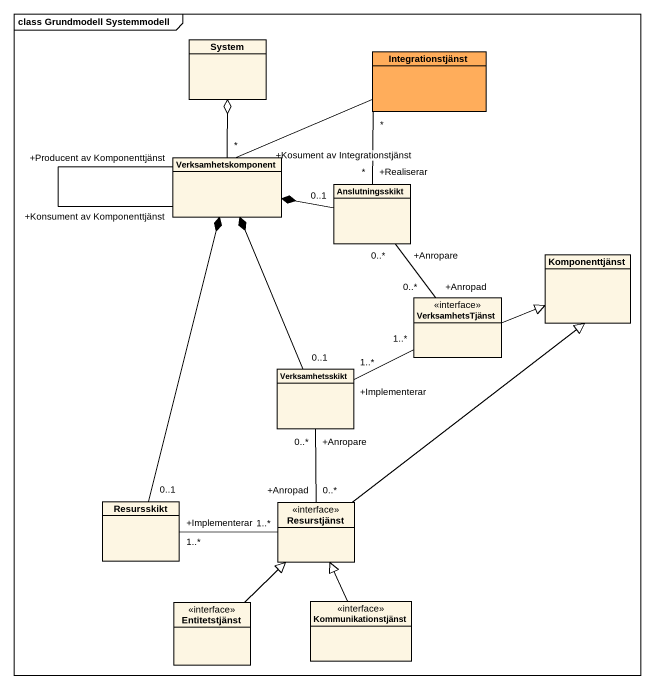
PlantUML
@startuml
mainframe class Grundmodell Systemmodell
hide circle
hide empty members
class System
class Integrationstjänst #FFAD5B
class Verksamhetskomponent
class Anslutningsskikt
class Komponenttjänst
class VerksamhetsTjänst <<interface>>
class Verksamhetsskikt
class Resursskikt
class Resurstjänst <<interface>>
class Entitetstjänst <<interface>>
class Kommunikationstjänst <<interface>>
Verksamhetskomponent "*" -up-o System
Verksamhetskomponent "+Kosument av Integrationstjänst" -right- Integrationstjänst
Verksamhetskomponent "+Producent av Komponenttjänst" -- "+Konsument av Komponenttjänst" Verksamhetskomponent
Anslutningsskikt "+Realiserar\n*" -up- "*" Integrationstjänst
Anslutningsskikt "0..1" -left-* Verksamhetskomponent
Anslutningsskikt "+Anropare\n0..*" -- "+Anropad\n0..*" VerksamhetsTjänst
VerksamhetsTjänst -right-|> Komponenttjänst
Verksamhetsskikt "0..1" -up-* Verksamhetskomponent
Verksamhetsskikt "+Implementerar\n1..*" -right- "1..*" VerksamhetsTjänst
Verksamhetsskikt "+Anropare\n0..*" -- "+Anropad\n0..*" Resurstjänst
Resursskikt "0..1" -up-* Verksamhetskomponent
Resursskikt "+Implementerar\n1..*" -right- "1..*" Resurstjänst
Resurstjänst -up-|> Komponenttjänst
Entitetstjänst -up-|> Resurstjänst
Kommunikationstjänst -up-|> Resurstjänst
@enduml
